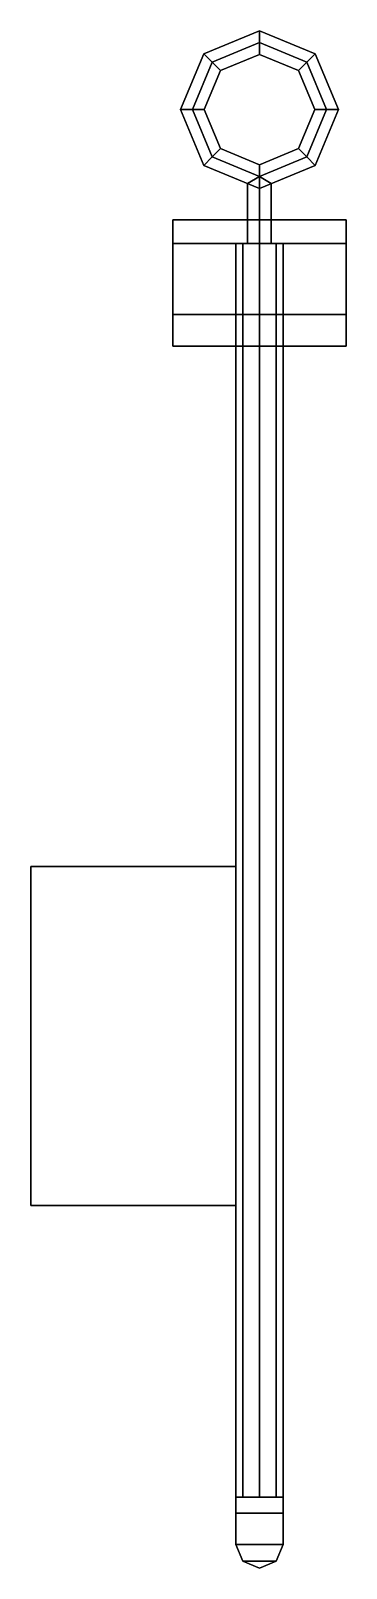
# Model space of a CAD drawing. Extents: x -0.29 to 0.11, y -0.03 to 1.92.
import ezdxf

# ---------------------------------------------------------------- set-up
doc = ezdxf.new("R2010")
doc.units = 0
doc.layers.add('TRAIL2', color=3, linetype='CONTINUOUS')

msp = doc.modelspace()

# ---------------------------------------------------------------- linework, layer by layer
at = {"layer": 'TRAIL2'}
for points in [[(0, 1.905, 0.015), (0, 1.92), (-0.0707, 1.8907), (-0.0601, 1.8801, 0.015)], [(0, 1.92), (0, 1.905, -0.015), (-0.0601, 1.8801, -0.015), (-0.0707, 1.8907)], [(0.0601, 1.8801, 0.015), (0.0707, 1.8907), (0, 1.92), (0, 1.905, 0.015)], [(0.0707, 1.8907), (0.0601, 1.8801, -0.015), (0, 1.905, -0.015), (0, 1.92)], [(0, 1.905, -0.015), (0, 1.89), (-0.0495, 1.8695), (-0.0601, 1.8801, -0.015)], [(0, 1.89), (0, 1.905, 0.015), (-0.0601, 1.8801, 0.015), (-0.0495, 1.8695)], [(0.0601, 1.8801, -0.015), (0.0495, 1.8695), (0, 1.89), (0, 1.905, -0.015)], [(0.0495, 1.8695), (0.0601, 1.8801, 0.015), (0, 1.905, 0.015), (0, 1.89)], [(-0.0601, 1.8801, 0.015), (-0.0707, 1.8907), (-0.1, 1.82), (-0.085, 1.82, 0.015)], [(-0.0707, 1.8907), (-0.0601, 1.8801, -0.015), (-0.085, 1.82, -0.015), (-0.1, 1.82)], [(-0.0601, 1.8801, -0.015), (-0.0495, 1.8695), (-0.07, 1.82), (-0.085, 1.82, -0.015)], [(-0.0495, 1.8695), (-0.0601, 1.8801, 0.015), (-0.085, 1.82, 0.015), (-0.07, 1.82)], [(0.085, 1.82, -0.015), (0.07, 1.82), (0.0495, 1.8695), (0.0601, 1.8801, -0.015)], [(0.07, 1.82), (0.085, 1.82, 0.015), (0.0601, 1.8801, 0.015), (0.0495, 1.8695)], [(0.085, 1.82, 0.015), (0.1, 1.82), (0.0707, 1.8907), (0.0601, 1.8801, 0.015)], [(0.1, 1.82), (0.085, 1.82, -0.015), (0.0601, 1.8801, -0.015), (0.0707, 1.8907)], [(-0.085, 1.82, 0.015), (-0.1, 1.82), (-0.0707, 1.7493), (-0.0601, 1.7599, 0.015)], [(-0.1, 1.82), (-0.085, 1.82, -0.015), (-0.0601, 1.7599, -0.015), (-0.0707, 1.7493)], [(-0.085, 1.82, -0.015), (-0.07, 1.82), (-0.0495, 1.7705), (-0.0601, 1.7599, -0.015)], [(-0.07, 1.82), (-0.085, 1.82, 0.015), (-0.0601, 1.7599, 0.015), (-0.0495, 1.7705)], [(0.0601, 1.7599, -0.015), (0.0495, 1.7705), (0.07, 1.82), (0.085, 1.82, -0.015)], [(0.0495, 1.7705), (0.0601, 1.7599, 0.015), (0.085, 1.82, 0.015), (0.07, 1.82)], [(0.0601, 1.7599, 0.015), (0.0707, 1.7493), (0.1, 1.82), (0.085, 1.82, 0.015)], [(0.0707, 1.7493), (0.0601, 1.7599, -0.015), (0.085, 1.82, -0.015), (0.1, 1.82)], [(-0.0601, 1.7599, 0.015), (-0.0707, 1.7493), (0, 1.72), (0, 1.735, 0.015)], [(-0.0707, 1.7493), (-0.0601, 1.7599, -0.015), (0, 1.735, -0.015), (0, 1.72)], [(-0.0601, 1.7599, -0.015), (-0.0495, 1.7705), (0, 1.75), (0, 1.735, -0.015)], [(-0.0495, 1.7705), (-0.0601, 1.7599, 0.015), (0, 1.735, 0.015), (0, 1.75)], [(0, 1.735, -0.015), (0, 1.75), (0.0495, 1.7705), (0.0601, 1.7599, -0.015)], [(0, 1.75), (0, 1.735, 0.015), (0.0601, 1.7599, 0.015), (0.0495, 1.7705)], [(0, 1.735, 0.015), (0, 1.72), (0.0707, 1.7493), (0.0601, 1.7599, 0.015)], [(0, 1.72), (0, 1.735, -0.015), (0.0601, 1.7599, -0.015), (0.0707, 1.7493)], [(0, 1.735, 0.015), (-0.015, 1.7262), (-0.015, 1.65), (0, 1.65, 0.015)], [(-0.015, 1.7262), (0, 1.735, -0.015), (0, 1.65, -0.015), (-0.015, 1.65)], [(0.015, 1.7262), (0, 1.735, 0.015), (0, 1.65, 0.015), (0.015, 1.65)], [(0, 1.735, -0.015), (0.015, 1.7262), (0.015, 1.65), (0, 1.65, -0.015)], [(-0.11, 1.68, -0.06), (-0.11, 1.56, -0.14), (-0.11, 1.52, -0.11), (-0.11, 1.65, -0.03)], [(0.11, 1.68, -0.06), (0.11, 1.56, -0.14), (-0.11, 1.56, -0.14), (-0.11, 1.68, -0.06)], [(0.11, 1.65, -0.03), (0.11, 1.68, -0.06), (-0.11, 1.68, -0.06), (-0.11, 1.65, -0.03)], [(0.11, 1.52, -0.11), (0.11, 1.56, -0.14), (0.11, 1.68, -0.06), (0.11, 1.65, -0.03)], [(-0.11, 1.65, -0.03), (-0.11, 1.52, -0.11), (0.11, 1.52, -0.11), (0.11, 1.65, -0.03)], [(-0.03, 1.65), (0.0212, 1.65, 0.0212), (0.03, 1.65), (-0.0212, 1.65, -0.0212)], [(-0.0212, 1.65, 0.0212), (0, 1.65, 0.03), (0.0212, 1.65, 0.0212), (-0.03, 1.65)], [(-0.03, 1.65), (-0.0212, 1.65, -0.0212), (-0.0212, 0.06, -0.0212), (-0.03, 0.06)], [(-0.0212, 1.65, 0.0212), (-0.03, 1.65), (-0.03, 0.06), (-0.0212, 0.06, 0.0212)], [(-0.0212, 1.65, -0.0212), (0.03, 1.65), (0.0212, 1.65, -0.0212), (0, 1.65, -0.03)], [(-0.0212, 1.65, -0.0212), (0, 1.65, -0.03), (0, 0.06, -0.03), (-0.0212, 0.06, -0.0212)], [(0, 1.65, 0.03), (-0.0212, 1.65, 0.0212), (-0.0212, 0.06, 0.0212), (0, 0.06, 0.03)], [(0, 1.65, -0.03), (0.0212, 1.65, -0.0212), (0.0212, 0.06, -0.0212), (0, 0.06, -0.03)], [(0.0212, 1.65, 0.0212), (0, 1.65, 0.03), (0, 0.06, 0.03), (0.0212, 0.06, 0.0212)], [(0.0212, 1.65, -0.0212), (0.03, 1.65), (0.03, 0.06), (0.0212, 0.06, -0.0212)], [(0.03, 1.65), (0.0212, 1.65, 0.0212), (0.0212, 0.06, 0.0212), (0.03, 0.06)], [(-0.11, 1.52, -0.11), (-0.11, 1.56, -0.14), (0.11, 1.56, -0.14), (0.11, 1.52, -0.11)], [(-0.29, 0.86, 0.03), (-0.29, 0.43, 0.03), (-0.29, 0.43, 0.06), (-0.29, 0.86, 0.06)], [(-0.29, 0.86, 0.06), (-0.03, 0.86, 0.06), (-0.03, 0.86, 0.03), (-0.29, 0.86, 0.03)], [(-0.29, 0.43, 0.06), (-0.03, 0.43, 0.06), (-0.03, 0.86, 0.06), (-0.29, 0.86, 0.06)], [(-0.03, 0.86, 0.06), (-0.03, 0.43, 0.06), (-0.03, 0.43, 0.03), (-0.03, 0.86, 0.03)], [(-0.29, 0.43, 0.03), (-0.03, 0.43, 0.03), (-0.03, 0.43, 0.06), (-0.29, 0.43, 0.06)], [(-0.03, 0.06, -0.05), (-0.03, 0.06, 0.05), (0.03, 0.06, 0.05), (0.03, 0.06, -0.05)], [(-0.03, 0.04, -0.03), (-0.03, 0.04, 0.03), (-0.03, 0.06, 0.05), (-0.03, 0.06, -0.05)], [(-0.03, 0.04, 0.03), (-0.03, 0, 0.03), (-0.03, 0, 0.05), (-0.03, 0.06, 0.05)], [(-0.03, 0.06, 0.05), (-0.03, 0, 0.05), (0.03, 0, 0.05), (0.03, 0.06, 0.05)], [(-0.03, 0, -0.03), (-0.03, 0.04, -0.03), (-0.03, 0.06, -0.05), (-0.03, 0, -0.05)], [(0.03, 0.06, -0.05), (0.03, 0, -0.05), (-0.03, 0, -0.05), (-0.03, 0.06, -0.05)], [(0.03, 0.04, 0.03), (0.03, 0.04, -0.03), (0.03, 0.06, -0.05), (0.03, 0.06, 0.05)], [(0.03, 0, 0.03), (0.03, 0.04, 0.03), (0.03, 0.06, 0.05), (0.03, 0, 0.05)], [(0.03, 0.04, -0.03), (0.03, 0, -0.03), (0.03, 0, -0.05), (0.03, 0.06, -0.05)], [(-0.03, 0.04, 0.03), (-0.03, 0.04, -0.03), (0.03, 0.04, -0.03), (0.03, 0.04, 0.03)], [(-0.03, 0.04, -0.03), (-0.03, 0, -0.03), (0.03, 0, -0.03), (0.03, 0.04, -0.03)], [(-0.03, 0, -0.03), (-0.0212, -0.0212, -0.03), (0.0212, -0.0212, -0.03), (0.03, 0, -0.03)], [(-0.03, 0, 0.03), (-0.0212, -0.0212, 0.03), (-0.0212, -0.0212, 0.05), (-0.03, 0, 0.05)], [(-0.03, 0, 0.05), (-0.0212, -0.0212, 0.05), (0.0212, -0.0212, 0.05), (0.03, 0, 0.05)], [(-0.0212, -0.0212, -0.03), (-0.03, 0, -0.03), (-0.03, 0, -0.05), (-0.0212, -0.0212, -0.05)], [(0.03, 0, -0.05), (0.0212, -0.0212, -0.05), (-0.0212, -0.0212, -0.05), (-0.03, 0, -0.05)], [(0.0212, -0.0212, 0.03), (0.03, 0, 0.03), (0.03, 0, 0.05), (0.0212, -0.0212, 0.05)], [(0.03, 0, -0.03), (0.0212, -0.0212, -0.03), (0.0212, -0.0212, -0.05), (0.03, 0, -0.05)], [(-0.0212, -0.0212, -0.03), (0, -0.03, -0.03), (0, -0.03, -0.03), (0.0212, -0.0212, -0.03)], [(-0.0212, -0.0212, 0.03), (0, -0.03, 0.03), (0, -0.03, 0.05), (-0.0212, -0.0212, 0.05)], [(-0.0212, -0.0212, 0.05), (0, -0.03, 0.05), (0, -0.03, 0.05), (0.0212, -0.0212, 0.05)], [(0, -0.03, -0.03), (-0.0212, -0.0212, -0.03), (-0.0212, -0.0212, -0.05), (0, -0.03, -0.05)], [(0.0212, -0.0212, -0.05), (0, -0.03, -0.05), (0, -0.03, -0.05), (-0.0212, -0.0212, -0.05)], [(0, -0.03, 0.03), (0.0212, -0.0212, 0.03), (0.0212, -0.0212, 0.05), (0, -0.03, 0.05)], [(0.0212, -0.0212, -0.03), (0, -0.03, -0.03), (0, -0.03, -0.05), (0.0212, -0.0212, -0.05)]]:
    msp.add_3dface(points, dxfattribs=at)

doc.saveas('drawing.dxf')
